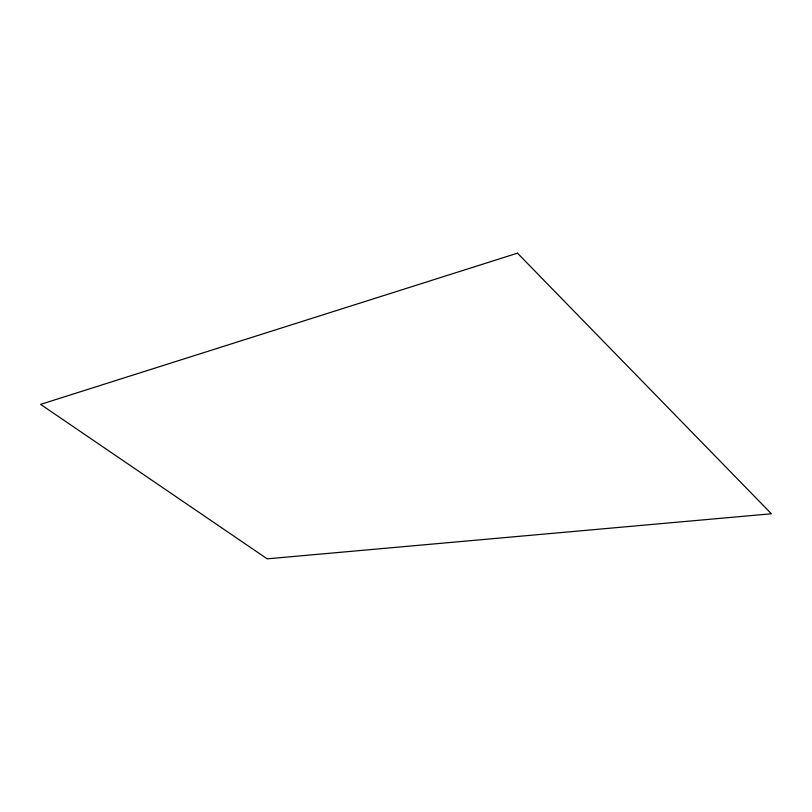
<?xml version="1.0" encoding="UTF-8"?>
<svg xmlns="http://www.w3.org/2000/svg" width="812" height="812" viewBox="0 0 812 812"><rect width="100%" height="100%" fill="white"/><g stroke="black" fill="none" stroke-linecap="round" stroke-linejoin="round"><path stroke-width="1.22" d="M517.477 253.161L40.6 404.376L267.189 558.839L771.4 513.773L517.477 253.161"/></g></svg>
